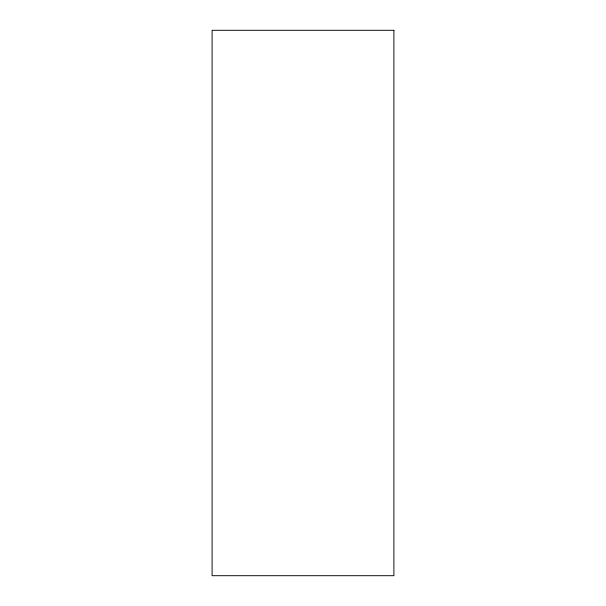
<?xml version="1.0" encoding="UTF-8"?>
<svg xmlns="http://www.w3.org/2000/svg" width="606" height="606" viewBox="0 0 606 606"><rect width="100%" height="100%" fill="white"/><g stroke="black" fill="none" stroke-linecap="round" stroke-linejoin="round"><path stroke-width="0.91" d="M393.9 30.3L212.1 30.3L212.1 575.7L393.9 575.7L393.9 30.3"/></g></svg>
